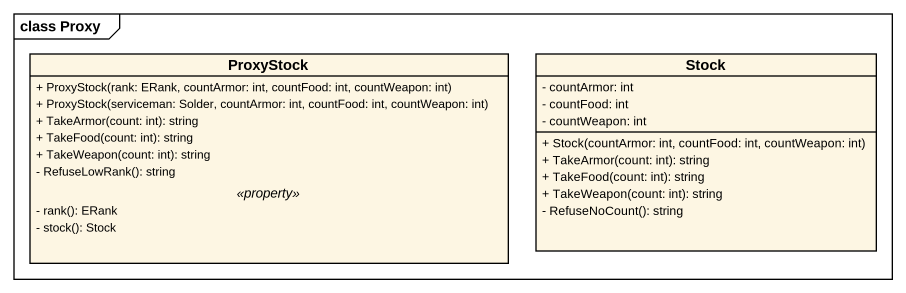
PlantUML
@startuml
mainframe class Proxy
hide circle
hide empty members
skinparam classAttributeIconSize 0
class ProxyStock {
  + ProxyStock(rank: ERank, countArmor: int, countFood: int, countWeapon: int)
  + ProxyStock(serviceman: Solder, countArmor: int, countFood: int, countWeapon: int)
  + TakeArmor(count: int): string
  + TakeFood(count: int): string
  + TakeWeapon(count: int): string
  - RefuseLowRank(): string
  .. <<property>> ..
  - rank(): ERank
  - stock(): Stock
}
class Stock {
  - countArmor: int
  - countFood: int
  - countWeapon: int
  + Stock(countArmor: int, countFood: int, countWeapon: int)
  + TakeArmor(count: int): string
  + TakeFood(count: int): string
  + TakeWeapon(count: int): string
  - RefuseNoCount(): string
}
@enduml
